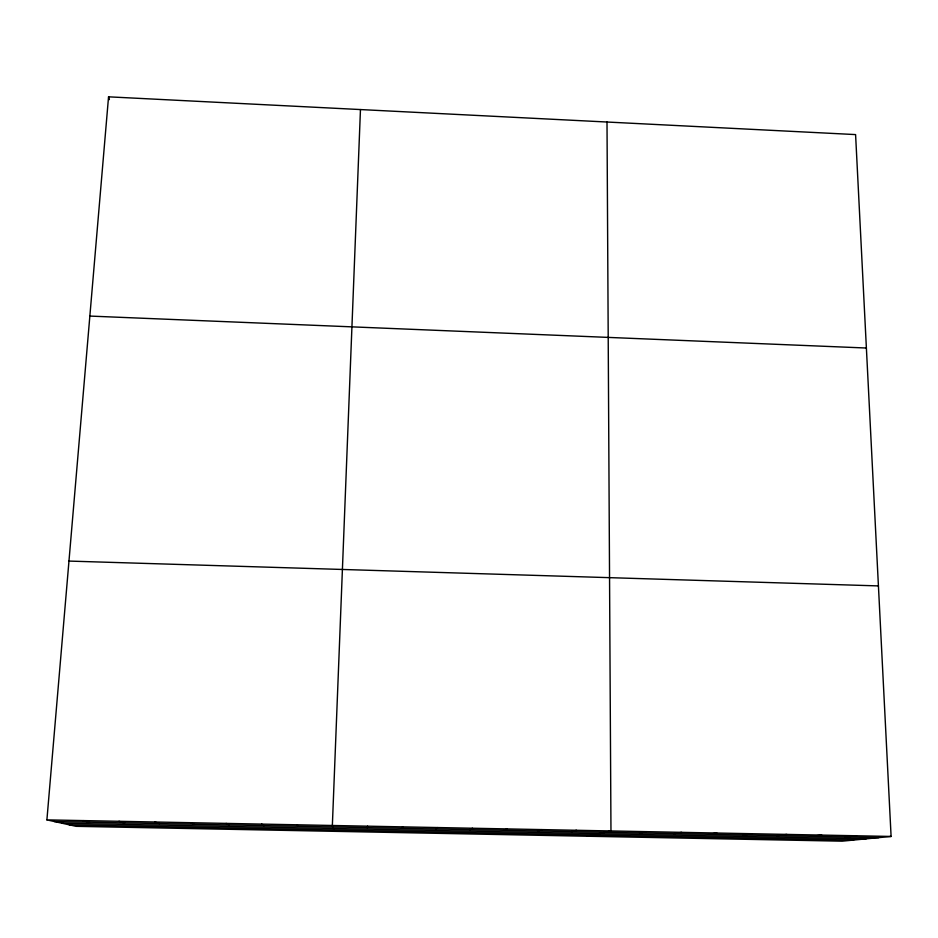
<?xml version="1.0" encoding="UTF-8"?>
<svg xmlns="http://www.w3.org/2000/svg" width="938" height="938" viewBox="0 0 938 938"><rect width="100%" height="100%" fill="white"/><g stroke="black" fill="none" stroke-linecap="round" stroke-linejoin="round"><path stroke-width="1.41" d="M360.462 109.558L332.357 825.487L334.538 831.338M46.9 819.882L108.55 96.825L855.585 134.591L891.1 836.45L842.148 841.175L76.072 826.331L46.9 819.882L891.1 836.45M367.274 827.633L367.555 826.179M401.546 828.313L402.648 826.87M435.701 828.981L437.624 827.551M469.762 829.638L472.506 828.242M503.729 830.306L507.282 828.922M537.591 830.974L541.941 829.602M571.348 831.631L576.507 830.282M587.364 836.239L610.966 830.951L607.003 122.022M639.599 832.967L646.364 831.654M674.07 833.636L681.645 832.346M708.448 834.316L716.831 833.038M742.72 834.984L751.889 833.718M776.875 835.652L786.853 834.41M810.948 836.321L821.711 835.09M844.904 836.977L856.464 835.77M54.263 821.512L878.765 837.646M61.826 823.189L866.091 838.865M69.236 824.819L853.662 840.061M68.966 561.076L878.425 585.91M89.86 316.071L866.384 348.021M82.966 820.598L89.462 822.204M118.927 821.301L124.555 822.896M154.77 822.005L159.542 823.576M190.508 822.708L194.424 824.256M226.128 823.4L229.2 824.936M261.655 824.103L263.871 825.616M297.065 824.795L298.448 826.296M108.55 96.825L109.418 99.616"/></g></svg>
